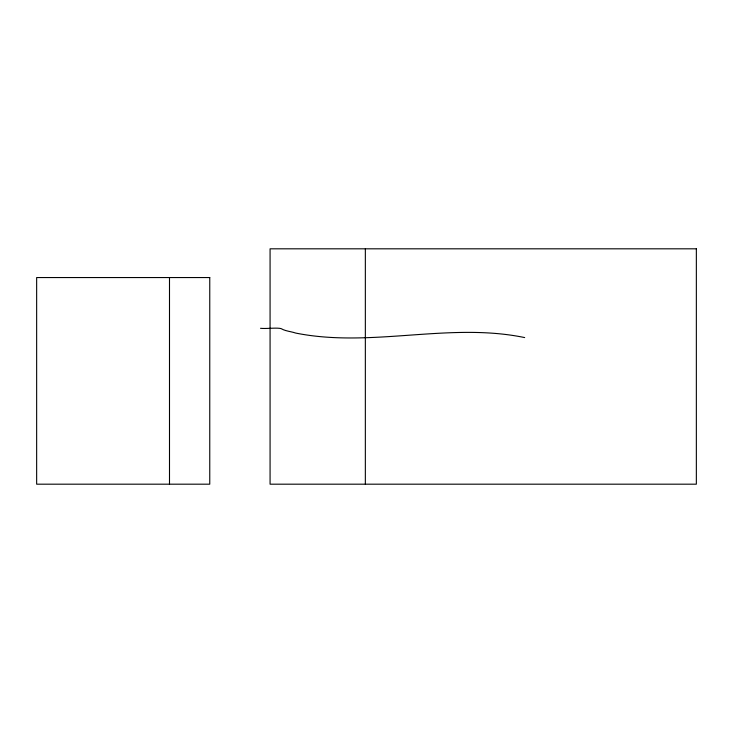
<?xml version="1.0" encoding="UTF-8"?>
<svg xmlns="http://www.w3.org/2000/svg" width="733" height="733" viewBox="0 0 733 733"><rect width="100%" height="100%" fill="white"/><g stroke="black" fill="none" stroke-linecap="round" stroke-linejoin="round"><path stroke-width="1.1" d="M260.536 328.302C265.942 328.961 277.056 327.413 281.133 328.631C285.357 331.169 291.01 331.453 295.701 333.066C371.384 348.23 449.109 321.897 524.672 337.574M365.346 248.817L365.346 484.183M169.497 277.55L169.497 484.183M696.35 248.817L270.074 248.817L270.074 484.183L696.35 484.183L696.35 248.817M209.757 277.55L36.65 277.55L36.65 484.183L209.757 484.183L209.757 277.55"/></g></svg>
